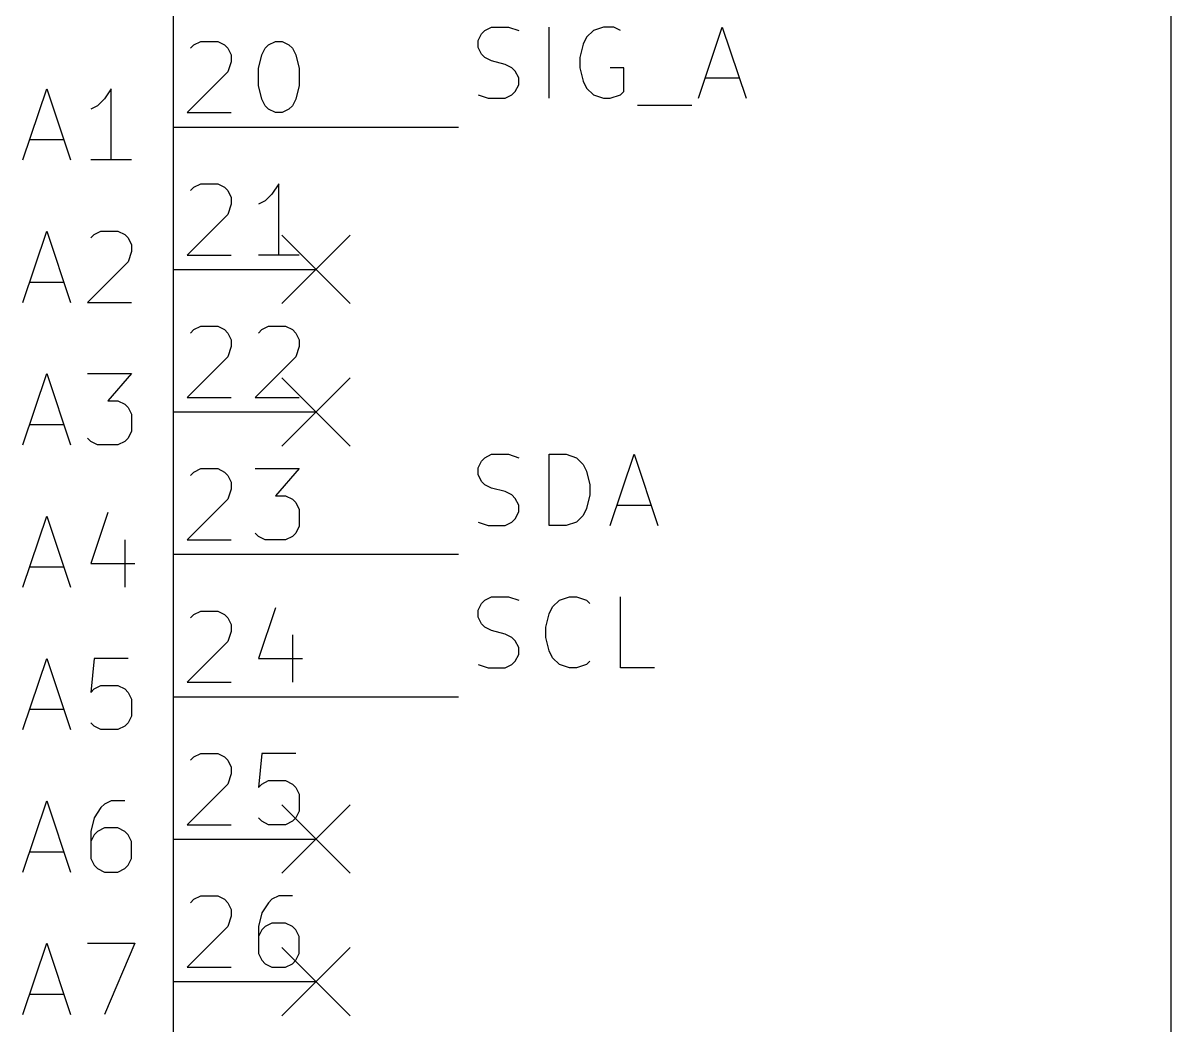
# Model space of a CAD drawing. Extents: x 0.4 to 11.3, y -7.9 to -0.4.
# Drawn here: x 5.844 to 6.65, y -4.931 to -4.227 of the extents above; entities that cross this region are included whole.
import ezdxf

# ---------------------------------------------------------------- set-up
doc = ezdxf.new("R2010")
doc.units = 0
doc.header["$MEASUREMENT"] = 0
for name, color, linetype in [('BLUE2', 5, 'CONTINUOUS'), ('BLUE3', 171, 'CONTINUOUS'), ('CYAN2', 4, 'CONTINUOUS'), ('GRAY1', 251, 'CONTINUOUS'), ('GREEN3', 91, 'CONTINUOUS'), ('LYELLOW', 51, 'CONTINUOUS'), ('RED2', 1, 'CONTINUOUS'), ('RED3', 11, 'CONTINUOUS')]:
    doc.layers.add(name, color=color, linetype=linetype)

msp = doc.modelspace()

# ---------------------------------------------------------------- linework, layer by layer
at = {"layer": 'BLUE2', "linetype": 'CONTINUOUS'}
for p, q in [((6.026, -4.376), (6.074, -4.424)), ((6.074, -4.376), (6.026, -4.424)), ((6.026, -4.476), (6.074, -4.524)), ((6.074, -4.476), (6.026, -4.524)), ((6.026, -4.776), (6.074, -4.824)), ((6.074, -4.776), (6.026, -4.824)), ((6.026, -4.876), (6.074, -4.924)), ((6.074, -4.876), (6.026, -4.924))]:
    msp.add_line(p, q, dxfattribs=at)
at = {"layer": 'BLUE3', "linetype": 'CONTINUOUS'}
msp.add_line((6.65, -5.55), (6.65, -2.65), dxfattribs=at)
at = {"layer": 'CYAN2', "linetype": 'CONTINUOUS'}
for p, q in [((5.84428, -4.32313), (5.86095, -4.27313)), ((5.84428, -4.32313), (5.86095, -4.27313)), ((5.86095, -4.27313), (5.87762, -4.32313)), ((5.86095, -4.27313), (5.87762, -4.32313)), ((5.90619, -4.27313), (5.90143, -4.28028)), ((5.90619, -4.27313), (5.90143, -4.28028)), ((5.90619, -4.32313), (5.90619, -4.27313)), ((5.90619, -4.32313), (5.90619, -4.27313)), ((5.89667, -4.28504), (5.89191, -4.28742)), ((5.89667, -4.28504), (5.89191, -4.28742)), ((5.90143, -4.28028), (5.89667, -4.28504)), ((5.90143, -4.28028), (5.89667, -4.28504)), ((5.84905, -4.30885), (5.87285, -4.30885)), ((5.84905, -4.30885), (5.87285, -4.30885)), ((5.92048, -4.32313), (5.89191, -4.32313)), ((5.92048, -4.32313), (5.89191, -4.32313)), ((5.84428, -4.42313), (5.86095, -4.37313)), ((5.84428, -4.42313), (5.86095, -4.37313)), ((5.86095, -4.37313), (5.87762, -4.42313)), ((5.86095, -4.37313), (5.87762, -4.42313)), ((5.89428, -4.37551), (5.89905, -4.37313)), ((5.89428, -4.37551), (5.89905, -4.37313)), ((5.89905, -4.37313), (5.91095, -4.37313)), ((5.89905, -4.37313), (5.91095, -4.37313)), ((5.91095, -4.37313), (5.91571, -4.37551)), ((5.91095, -4.37313), (5.91571, -4.37551)), ((5.89191, -4.37789), (5.89428, -4.37551)), ((5.89191, -4.37789), (5.89428, -4.37551)), ((5.91571, -4.37551), (5.91809, -4.37789)), ((5.91571, -4.37551), (5.91809, -4.37789)), ((5.91809, -4.37789), (5.92048, -4.38265)), ((5.91809, -4.37789), (5.92048, -4.38265)), ((5.92048, -4.38265), (5.92048, -4.38742)), ((5.92048, -4.38265), (5.92048, -4.38742)), ((5.92048, -4.38742), (5.91809, -4.39456)), ((5.92048, -4.38742), (5.91809, -4.39456)), ((5.91809, -4.39456), (5.88952, -4.42313)), ((5.91809, -4.39456), (5.88952, -4.42313)), ((5.84905, -4.40885), (5.87285, -4.40885)), ((5.84905, -4.40885), (5.87285, -4.40885)), ((5.88952, -4.42313), (5.92048, -4.42313)), ((5.88952, -4.42313), (5.92048, -4.42313)), ((5.84428, -4.52313), (5.86095, -4.47313)), ((5.84428, -4.52313), (5.86095, -4.47313)), ((5.86095, -4.47313), (5.87762, -4.52313)), ((5.86095, -4.47313), (5.87762, -4.52313)), ((5.88952, -4.47313), (5.92048, -4.47313)), ((5.88952, -4.47313), (5.92048, -4.47313)), ((5.92048, -4.47313), (5.90381, -4.49218)), ((5.92048, -4.47313), (5.90381, -4.49218)), ((5.90381, -4.49218), (5.91095, -4.49218)), ((5.90381, -4.49218), (5.91095, -4.49218)), ((5.91095, -4.49218), (5.91571, -4.49456)), ((5.91095, -4.49218), (5.91571, -4.49456)), ((5.91571, -4.49456), (5.91809, -4.49694)), ((5.91571, -4.49456), (5.91809, -4.49694)), ((5.91809, -4.49694), (5.92048, -4.5017)), ((5.91809, -4.49694), (5.92048, -4.5017)), ((5.92048, -4.5017), (5.92048, -4.51361)), ((5.92048, -4.5017), (5.92048, -4.51361)), ((5.84905, -4.50885), (5.87285, -4.50885)), ((5.84905, -4.50885), (5.87285, -4.50885)), ((5.89191, -4.52075), (5.88952, -4.51837)), ((5.89191, -4.52075), (5.88952, -4.51837)), ((5.91809, -4.51837), (5.91571, -4.52075)), ((5.91809, -4.51837), (5.91571, -4.52075)), ((5.92048, -4.51361), (5.91809, -4.51837)), ((5.92048, -4.51361), (5.91809, -4.51837)), ((5.89667, -4.52313), (5.89191, -4.52075)), ((5.89667, -4.52313), (5.89191, -4.52075)), ((5.91095, -4.52313), (5.89667, -4.52313)), ((5.91095, -4.52313), (5.89667, -4.52313)), ((5.91571, -4.52075), (5.91095, -4.52313)), ((5.91571, -4.52075), (5.91095, -4.52313)), ((5.84428, -4.62313), (5.86095, -4.57313)), ((5.84428, -4.62313), (5.86095, -4.57313)), ((5.86095, -4.57313), (5.87762, -4.62313)), ((5.86095, -4.57313), (5.87762, -4.62313)), ((5.90381, -4.57075), (5.89191, -4.60646)), ((5.90381, -4.57075), (5.89191, -4.60646)), ((5.91571, -4.5898), (5.91571, -4.62313)), ((5.91571, -4.5898), (5.91571, -4.62313)), ((5.89191, -4.60646), (5.92285, -4.60646)), ((5.89191, -4.60646), (5.92285, -4.60646)), ((5.84905, -4.60885), (5.87285, -4.60885)), ((5.84905, -4.60885), (5.87285, -4.60885)), ((5.84428, -4.72313), (5.86095, -4.67313)), ((5.84428, -4.72313), (5.86095, -4.67313)), ((5.86095, -4.67313), (5.87762, -4.72313)), ((5.86095, -4.67313), (5.87762, -4.72313)), ((5.89428, -4.67313), (5.89191, -4.69694)), ((5.89428, -4.67313), (5.89191, -4.69694)), ((5.91809, -4.67313), (5.89428, -4.67313)), ((5.91809, -4.67313), (5.89428, -4.67313)), ((5.89191, -4.69694), (5.89428, -4.69456)), ((5.89191, -4.69694), (5.89428, -4.69456)), ((5.89428, -4.69456), (5.89905, -4.69218)), ((5.89428, -4.69456), (5.89905, -4.69218)), ((5.89905, -4.69218), (5.91095, -4.69218)), ((5.89905, -4.69218), (5.91095, -4.69218)), ((5.91095, -4.69218), (5.91571, -4.69456)), ((5.91095, -4.69218), (5.91571, -4.69456)), ((5.91571, -4.69456), (5.91809, -4.69694)), ((5.91571, -4.69456), (5.91809, -4.69694)), ((5.91809, -4.69694), (5.92048, -4.7017)), ((5.91809, -4.69694), (5.92048, -4.7017)), ((5.92048, -4.7017), (5.92048, -4.71361)), ((5.92048, -4.7017), (5.92048, -4.71361)), ((5.84905, -4.70885), (5.87285, -4.70885)), ((5.84905, -4.70885), (5.87285, -4.70885)), ((5.89428, -4.72075), (5.89191, -4.71837)), ((5.89428, -4.72075), (5.89191, -4.71837)), ((5.89905, -4.72313), (5.89428, -4.72075)), ((5.89905, -4.72313), (5.89428, -4.72075)), ((5.91571, -4.72075), (5.91095, -4.72313)), ((5.91571, -4.72075), (5.91095, -4.72313)), ((5.91809, -4.71837), (5.91571, -4.72075)), ((5.91809, -4.71837), (5.91571, -4.72075)), ((5.92048, -4.71361), (5.91809, -4.71837)), ((5.92048, -4.71361), (5.91809, -4.71837)), ((5.91095, -4.72313), (5.89905, -4.72313)), ((5.91095, -4.72313), (5.89905, -4.72313)), ((5.84428, -4.82313), (5.86095, -4.77313)), ((5.84428, -4.82313), (5.86095, -4.77313)), ((5.86095, -4.77313), (5.87762, -4.82313)), ((5.86095, -4.77313), (5.87762, -4.82313)), ((5.89905, -4.77789), (5.89428, -4.78504)), ((5.89905, -4.77789), (5.89428, -4.78504)), ((5.90143, -4.77551), (5.89905, -4.77789)), ((5.90143, -4.77551), (5.89905, -4.77789)), ((5.90619, -4.77313), (5.90143, -4.77551)), ((5.90619, -4.77313), (5.90143, -4.77551)), ((5.91571, -4.77313), (5.90619, -4.77313)), ((5.91571, -4.77313), (5.90619, -4.77313)), ((5.89428, -4.78504), (5.89191, -4.79456)), ((5.89428, -4.78504), (5.89191, -4.79456)), ((5.90143, -4.79218), (5.89667, -4.79456)), ((5.90143, -4.79218), (5.89667, -4.79456)), ((5.91095, -4.79218), (5.90143, -4.79218)), ((5.91095, -4.79218), (5.90143, -4.79218)), ((5.91571, -4.79456), (5.91095, -4.79218)), ((5.91571, -4.79456), (5.91095, -4.79218)), ((5.89191, -4.79456), (5.89191, -4.81361)), ((5.89191, -4.79456), (5.89191, -4.81361)), ((5.89428, -4.79694), (5.89191, -4.8017)), ((5.89428, -4.79694), (5.89191, -4.8017)), ((5.89667, -4.79456), (5.89428, -4.79694)), ((5.89667, -4.79456), (5.89428, -4.79694)), ((5.91809, -4.79694), (5.91571, -4.79456)), ((5.91809, -4.79694), (5.91571, -4.79456)), ((5.92048, -4.8017), (5.91809, -4.79694)), ((5.92048, -4.8017), (5.91809, -4.79694)), ((5.92048, -4.81361), (5.92048, -4.8017)), ((5.92048, -4.81361), (5.92048, -4.8017)), ((5.84905, -4.80885), (5.87285, -4.80885)), ((5.84905, -4.80885), (5.87285, -4.80885)), ((5.89191, -4.81361), (5.89428, -4.81837)), ((5.89191, -4.81361), (5.89428, -4.81837)), ((5.91809, -4.81837), (5.92048, -4.81361)), ((5.91809, -4.81837), (5.92048, -4.81361)), ((5.89428, -4.81837), (5.89667, -4.82075)), ((5.89428, -4.81837), (5.89667, -4.82075)), ((5.89667, -4.82075), (5.90143, -4.82313)), ((5.89667, -4.82075), (5.90143, -4.82313)), ((5.90143, -4.82313), (5.91095, -4.82313)), ((5.90143, -4.82313), (5.91095, -4.82313)), ((5.91095, -4.82313), (5.91571, -4.82075)), ((5.91095, -4.82313), (5.91571, -4.82075)), ((5.91571, -4.82075), (5.91809, -4.81837)), ((5.91571, -4.82075), (5.91809, -4.81837)), ((5.84428, -4.92313), (5.86095, -4.87313)), ((5.84428, -4.92313), (5.86095, -4.87313)), ((5.86095, -4.87313), (5.87762, -4.92313)), ((5.86095, -4.87313), (5.87762, -4.92313)), ((5.88952, -4.87313), (5.92285, -4.87313)), ((5.88952, -4.87313), (5.92285, -4.87313)), ((5.92285, -4.87313), (5.90143, -4.92313)), ((5.92285, -4.87313), (5.90143, -4.92313)), ((5.84905, -4.90885), (5.87285, -4.90885)), ((5.84905, -4.90885), (5.87285, -4.90885))]:
    msp.add_line(p, q, dxfattribs=at)
at = {"layer": 'GRAY1', "linetype": 'CONTINUOUS'}
for p, q in [((6.16839, -4.23218), (6.17316, -4.2298)), ((6.17316, -4.2298), (6.18506, -4.2298)), ((6.18506, -4.2298), (6.1922, -4.23218)), ((6.21363, -4.2798), (6.21363, -4.2298)), ((6.25173, -4.2298), (6.24459, -4.23218)), ((6.25887, -4.2298), (6.25173, -4.2298)), ((6.26363, -4.23218), (6.25887, -4.2298)), ((6.31839, -4.2798), (6.33506, -4.2298)), ((6.33506, -4.2298), (6.35173, -4.2798)), ((6.16363, -4.23932), (6.16601, -4.23456)), ((6.16601, -4.23456), (6.16839, -4.23218)), ((6.23982, -4.23694), (6.23744, -4.2417)), ((6.24459, -4.23218), (6.23982, -4.23694)), ((6.16363, -4.24409), (6.16363, -4.23932)), ((6.16601, -4.24885), (6.16363, -4.24409)), ((6.23744, -4.2417), (6.23506, -4.25123)), ((6.16839, -4.25123), (6.16601, -4.24885)), ((6.17316, -4.25361), (6.16839, -4.25123)), ((6.18268, -4.25599), (6.17316, -4.25361)), ((6.23506, -4.25123), (6.23506, -4.25837)), ((6.18744, -4.25837), (6.18268, -4.25599)), ((6.18982, -4.26075), (6.18744, -4.25837)), ((6.1922, -4.26552), (6.18982, -4.26075)), ((6.23506, -4.25837), (6.23744, -4.26789)), ((6.26601, -4.25837), (6.25649, -4.25837)), ((6.26601, -4.27504), (6.26601, -4.25837)), ((6.18982, -4.27504), (6.1922, -4.27028)), ((6.1922, -4.27028), (6.1922, -4.26552)), ((6.23744, -4.26789), (6.23982, -4.27266)), ((6.32316, -4.26552), (6.34696, -4.26552)), ((6.16363, -4.27742), (6.17078, -4.2798)), ((6.18268, -4.2798), (6.18744, -4.27742)), ((6.18744, -4.27742), (6.18982, -4.27504)), ((6.23982, -4.27266), (6.24459, -4.27742)), ((6.24459, -4.27742), (6.25173, -4.2798)), ((6.25649, -4.2798), (6.26363, -4.27742)), ((6.26363, -4.27742), (6.26601, -4.27504)), ((6.17078, -4.2798), (6.18268, -4.2798)), ((6.25173, -4.2798), (6.25649, -4.2798)), ((6.27554, -4.28456), (6.31363, -4.28456)), ((6.16363, -4.53932), (6.16601, -4.53456)), ((6.16601, -4.53456), (6.16839, -4.53218)), ((6.16839, -4.53218), (6.17316, -4.5298)), ((6.17316, -4.5298), (6.18506, -4.5298)), ((6.18506, -4.5298), (6.1922, -4.53218)), ((6.21363, -4.5798), (6.21363, -4.5298)), ((6.21363, -4.5298), (6.22554, -4.5298)), ((6.22554, -4.5298), (6.23268, -4.53218)), ((6.23268, -4.53218), (6.23744, -4.53694)), ((6.25649, -4.5798), (6.27315, -4.5298)), ((6.27315, -4.5298), (6.28982, -4.5798)), ((6.16363, -4.54409), (6.16363, -4.53932)), ((6.16601, -4.54885), (6.16363, -4.54409)), ((6.23744, -4.53694), (6.23982, -4.5417)), ((6.23982, -4.5417), (6.2422, -4.55123)), ((6.16839, -4.55123), (6.16601, -4.54885)), ((6.17316, -4.55361), (6.16839, -4.55123)), ((6.2422, -4.55123), (6.2422, -4.55837)), ((6.18268, -4.55599), (6.17316, -4.55361)), ((6.18744, -4.55837), (6.18268, -4.55599)), ((6.18982, -4.56075), (6.18744, -4.55837)), ((6.2422, -4.55837), (6.23982, -4.56789)), ((6.1922, -4.56552), (6.18982, -4.56075)), ((6.1922, -4.57028), (6.1922, -4.56552)), ((6.23982, -4.56789), (6.23744, -4.57266)), ((6.26125, -4.56552), (6.28506, -4.56552)), ((6.18744, -4.57742), (6.18982, -4.57504)), ((6.18982, -4.57504), (6.1922, -4.57028)), ((6.23744, -4.57266), (6.23268, -4.57742)), ((6.16363, -4.57742), (6.17078, -4.5798)), ((6.17078, -4.5798), (6.18268, -4.5798)), ((6.18268, -4.5798), (6.18744, -4.57742)), ((6.22554, -4.5798), (6.21363, -4.5798)), ((6.23268, -4.57742), (6.22554, -4.5798)), ((6.16601, -4.63456), (6.16839, -4.63218)), ((6.16839, -4.63218), (6.17316, -4.6298)), ((6.17316, -4.6298), (6.18506, -4.6298)), ((6.18506, -4.6298), (6.1922, -4.63218)), ((6.21601, -4.63694), (6.22078, -4.63218)), ((6.22078, -4.63218), (6.22792, -4.6298)), ((6.22792, -4.6298), (6.23268, -4.6298)), ((6.23268, -4.6298), (6.23982, -4.63218)), ((6.23982, -4.63218), (6.2422, -4.63456)), ((6.26363, -4.6798), (6.26363, -4.6298)), ((6.16363, -4.63932), (6.16601, -4.63456)), ((6.16363, -4.64409), (6.16363, -4.63932)), ((6.21363, -4.6417), (6.21601, -4.63694)), ((6.16601, -4.64885), (6.16363, -4.64409)), ((6.16839, -4.65123), (6.16601, -4.64885)), ((6.21125, -4.65123), (6.21363, -4.6417)), ((6.17316, -4.65361), (6.16839, -4.65123)), ((6.18268, -4.65599), (6.17316, -4.65361)), ((6.18744, -4.65837), (6.18268, -4.65599)), ((6.21125, -4.65837), (6.21125, -4.65123)), ((6.18982, -4.66075), (6.18744, -4.65837)), ((6.1922, -4.66552), (6.18982, -4.66075)), ((6.21363, -4.66789), (6.21125, -4.65837)), ((6.18982, -4.67504), (6.1922, -4.67028)), ((6.1922, -4.67028), (6.1922, -4.66552)), ((6.21601, -4.67266), (6.21363, -4.66789)), ((6.22078, -4.67742), (6.21601, -4.67266)), ((6.16363, -4.67742), (6.17078, -4.6798)), ((6.17078, -4.6798), (6.18268, -4.6798)), ((6.18268, -4.6798), (6.18744, -4.67742)), ((6.18744, -4.67742), (6.18982, -4.67504)), ((6.22792, -4.6798), (6.22078, -4.67742)), ((6.23268, -4.6798), (6.22792, -4.6798)), ((6.23982, -4.67742), (6.23268, -4.6798)), ((6.2422, -4.67504), (6.23982, -4.67742)), ((6.28744, -4.6798), (6.26363, -4.6798))]:
    msp.add_line(p, q, dxfattribs=at)
at = {"layer": 'GREEN3', "linetype": 'CONTINUOUS'}
for p, q in [((6.05, -4.3), (6.15, -4.3)), ((6.05, -4.6), (6.15, -4.6)), ((6.05, -4.7), (6.15, -4.7))]:
    msp.add_line(p, q, dxfattribs=at)
at = {"layer": 'LYELLOW', "linetype": 'CONTINUOUS'}
msp.add_line((5.95, -5.1), (5.95, -3.3), dxfattribs=at)
at = {"layer": 'RED2', "linetype": 'CONTINUOUS'}
for p, q in [((5.95, -5.1), (5.95, -3.3)), ((5.95, -4.3), (6.05, -4.3)), ((5.95, -4.3), (6.05, -4.3)), ((5.95, -4.4), (6.05, -4.4)), ((5.95, -4.4), (6.05, -4.4)), ((5.95, -4.5), (6.05, -4.5)), ((5.95, -4.5), (6.05, -4.5)), ((5.95, -4.6), (6.05, -4.6)), ((5.95, -4.6), (6.05, -4.6)), ((5.95, -4.7), (6.05, -4.7)), ((5.95, -4.7), (6.05, -4.7)), ((5.95, -4.8), (6.05, -4.8)), ((5.95, -4.8), (6.05, -4.8)), ((5.95, -4.9), (6.05, -4.9)), ((5.95, -4.9), (6.05, -4.9))]:
    msp.add_line(p, q, dxfattribs=at)
at = {"layer": 'RED3', "linetype": 'CONTINUOUS'}
for p, q in [((5.96191, -4.24464), (5.96428, -4.24226)), ((5.96191, -4.24464), (5.96428, -4.24226)), ((5.96428, -4.24226), (5.96905, -4.23988)), ((5.96428, -4.24226), (5.96905, -4.23988)), ((5.96905, -4.23988), (5.98095, -4.23988)), ((5.96905, -4.23988), (5.98095, -4.23988)), ((5.98095, -4.23988), (5.98571, -4.24226)), ((5.98095, -4.23988), (5.98571, -4.24226)), ((5.98571, -4.24226), (5.98809, -4.24464)), ((5.98571, -4.24226), (5.98809, -4.24464)), ((5.98809, -4.24464), (5.99048, -4.2494)), ((5.98809, -4.24464), (5.99048, -4.2494)), ((6.0119, -4.2494), (6.01428, -4.24464)), ((6.0119, -4.2494), (6.01428, -4.24464)), ((6.01428, -4.24464), (6.01667, -4.24226)), ((6.01428, -4.24464), (6.01667, -4.24226)), ((6.01667, -4.24226), (6.02143, -4.23988)), ((6.01667, -4.24226), (6.02143, -4.23988)), ((6.02143, -4.23988), (6.02619, -4.23988)), ((6.02143, -4.23988), (6.02619, -4.23988)), ((6.02619, -4.23988), (6.03095, -4.24226)), ((6.02619, -4.23988), (6.03095, -4.24226)), ((6.03095, -4.24226), (6.03333, -4.24464)), ((6.03095, -4.24226), (6.03333, -4.24464)), ((6.03333, -4.24464), (6.03571, -4.2494)), ((6.03333, -4.24464), (6.03571, -4.2494)), ((5.99048, -4.25417), (5.98809, -4.26131)), ((5.99048, -4.25417), (5.98809, -4.26131)), ((5.99048, -4.2494), (5.99048, -4.25417)), ((5.99048, -4.2494), (5.99048, -4.25417)), ((6.00952, -4.25893), (6.0119, -4.2494)), ((6.00952, -4.25893), (6.0119, -4.2494)), ((6.03571, -4.2494), (6.03809, -4.25893)), ((6.03571, -4.2494), (6.03809, -4.25893)), ((5.98809, -4.26131), (5.95952, -4.28988)), ((5.98809, -4.26131), (5.95952, -4.28988)), ((6.00952, -4.27083), (6.00952, -4.25893)), ((6.00952, -4.27083), (6.00952, -4.25893)), ((6.03809, -4.25893), (6.03809, -4.27083)), ((6.03809, -4.25893), (6.03809, -4.27083)), ((6.0119, -4.28035), (6.00952, -4.27083)), ((6.0119, -4.28035), (6.00952, -4.27083)), ((6.03809, -4.27083), (6.03571, -4.28035)), ((6.03809, -4.27083), (6.03571, -4.28035)), ((6.01428, -4.28512), (6.0119, -4.28035)), ((6.01428, -4.28512), (6.0119, -4.28035)), ((6.01667, -4.2875), (6.01428, -4.28512)), ((6.01667, -4.2875), (6.01428, -4.28512)), ((6.03333, -4.28512), (6.03095, -4.2875)), ((6.03333, -4.28512), (6.03095, -4.2875)), ((6.03571, -4.28035), (6.03333, -4.28512)), ((6.03571, -4.28035), (6.03333, -4.28512)), ((5.95952, -4.28988), (5.99048, -4.28988)), ((5.95952, -4.28988), (5.99048, -4.28988)), ((6.02143, -4.28988), (6.01667, -4.2875)), ((6.02143, -4.28988), (6.01667, -4.2875)), ((6.02619, -4.28988), (6.02143, -4.28988)), ((6.02619, -4.28988), (6.02143, -4.28988)), ((6.03095, -4.2875), (6.02619, -4.28988)), ((6.03095, -4.2875), (6.02619, -4.28988)), ((5.96191, -4.34464), (5.96428, -4.34226)), ((5.96191, -4.34464), (5.96428, -4.34226)), ((5.96428, -4.34226), (5.96905, -4.33988)), ((5.96428, -4.34226), (5.96905, -4.33988)), ((5.96905, -4.33988), (5.98095, -4.33988)), ((5.96905, -4.33988), (5.98095, -4.33988)), ((5.98095, -4.33988), (5.98571, -4.34226)), ((5.98095, -4.33988), (5.98571, -4.34226)), ((5.98571, -4.34226), (5.98809, -4.34464)), ((5.98571, -4.34226), (5.98809, -4.34464)), ((6.02381, -4.33988), (6.01905, -4.34702)), ((6.02381, -4.33988), (6.01905, -4.34702)), ((6.02381, -4.38988), (6.02381, -4.33988)), ((6.02381, -4.38988), (6.02381, -4.33988)), ((5.98809, -4.34464), (5.99048, -4.3494)), ((5.98809, -4.34464), (5.99048, -4.3494)), ((5.99048, -4.3494), (5.99048, -4.35417)), ((5.99048, -4.3494), (5.99048, -4.35417)), ((6.01905, -4.34702), (6.01428, -4.35178)), ((6.01905, -4.34702), (6.01428, -4.35178)), ((5.99048, -4.35417), (5.98809, -4.36131)), ((5.99048, -4.35417), (5.98809, -4.36131)), ((6.01428, -4.35178), (6.00952, -4.35417)), ((6.01428, -4.35178), (6.00952, -4.35417)), ((5.98809, -4.36131), (5.95952, -4.38988)), ((5.98809, -4.36131), (5.95952, -4.38988)), ((5.95952, -4.38988), (5.99048, -4.38988)), ((5.95952, -4.38988), (5.99048, -4.38988)), ((6.03809, -4.38988), (6.00952, -4.38988)), ((6.03809, -4.38988), (6.00952, -4.38988)), ((5.96191, -4.44464), (5.96428, -4.44226)), ((5.96191, -4.44464), (5.96428, -4.44226)), ((5.96428, -4.44226), (5.96905, -4.43988)), ((5.96428, -4.44226), (5.96905, -4.43988)), ((5.96905, -4.43988), (5.98095, -4.43988)), ((5.96905, -4.43988), (5.98095, -4.43988)), ((5.98095, -4.43988), (5.98571, -4.44226)), ((5.98095, -4.43988), (5.98571, -4.44226)), ((5.98571, -4.44226), (5.98809, -4.44464)), ((5.98571, -4.44226), (5.98809, -4.44464)), ((5.98809, -4.44464), (5.99048, -4.4494)), ((5.98809, -4.44464), (5.99048, -4.4494)), ((6.00952, -4.44464), (6.0119, -4.44226)), ((6.00952, -4.44464), (6.0119, -4.44226)), ((6.0119, -4.44226), (6.01667, -4.43988)), ((6.0119, -4.44226), (6.01667, -4.43988)), ((6.01667, -4.43988), (6.02857, -4.43988)), ((6.01667, -4.43988), (6.02857, -4.43988)), ((6.02857, -4.43988), (6.03333, -4.44226)), ((6.02857, -4.43988), (6.03333, -4.44226)), ((6.03333, -4.44226), (6.03571, -4.44464)), ((6.03333, -4.44226), (6.03571, -4.44464)), ((6.03571, -4.44464), (6.03809, -4.4494)), ((6.03571, -4.44464), (6.03809, -4.4494)), ((5.99048, -4.45417), (5.98809, -4.46131)), ((5.99048, -4.45417), (5.98809, -4.46131)), ((5.99048, -4.4494), (5.99048, -4.45417)), ((5.99048, -4.4494), (5.99048, -4.45417)), ((6.03809, -4.45417), (6.03571, -4.46131)), ((6.03809, -4.45417), (6.03571, -4.46131)), ((6.03809, -4.4494), (6.03809, -4.45417)), ((6.03809, -4.4494), (6.03809, -4.45417)), ((5.98809, -4.46131), (5.95952, -4.48988)), ((5.98809, -4.46131), (5.95952, -4.48988)), ((6.03571, -4.46131), (6.00714, -4.48988)), ((6.03571, -4.46131), (6.00714, -4.48988)), ((5.95952, -4.48988), (5.99048, -4.48988)), ((5.95952, -4.48988), (5.99048, -4.48988)), ((6.00714, -4.48988), (6.03809, -4.48988)), ((6.00714, -4.48988), (6.03809, -4.48988)), ((5.96191, -4.54464), (5.96428, -4.54226)), ((5.96191, -4.54464), (5.96428, -4.54226)), ((5.96428, -4.54226), (5.96905, -4.53988)), ((5.96428, -4.54226), (5.96905, -4.53988)), ((5.96905, -4.53988), (5.98095, -4.53988)), ((5.96905, -4.53988), (5.98095, -4.53988)), ((5.98095, -4.53988), (5.98571, -4.54226)), ((5.98095, -4.53988), (5.98571, -4.54226)), ((5.98571, -4.54226), (5.98809, -4.54464)), ((5.98571, -4.54226), (5.98809, -4.54464)), ((6.00714, -4.53988), (6.03809, -4.53988)), ((6.00714, -4.53988), (6.03809, -4.53988)), ((6.03809, -4.53988), (6.02143, -4.55893)), ((6.03809, -4.53988), (6.02143, -4.55893)), ((5.98809, -4.54464), (5.99048, -4.5494)), ((5.98809, -4.54464), (5.99048, -4.5494)), ((5.99048, -4.5494), (5.99048, -4.55417)), ((5.99048, -4.5494), (5.99048, -4.55417)), ((5.99048, -4.55417), (5.98809, -4.56131)), ((5.99048, -4.55417), (5.98809, -4.56131)), ((6.02143, -4.55893), (6.02857, -4.55893)), ((6.02143, -4.55893), (6.02857, -4.55893)), ((6.02857, -4.55893), (6.03333, -4.56131)), ((6.02857, -4.55893), (6.03333, -4.56131)), ((5.98809, -4.56131), (5.95952, -4.58988)), ((5.98809, -4.56131), (5.95952, -4.58988)), ((6.03333, -4.56131), (6.03571, -4.56369)), ((6.03333, -4.56131), (6.03571, -4.56369)), ((6.03571, -4.56369), (6.03809, -4.56845)), ((6.03571, -4.56369), (6.03809, -4.56845)), ((6.03809, -4.56845), (6.03809, -4.58035)), ((6.03809, -4.56845), (6.03809, -4.58035)), ((6.03809, -4.58035), (6.03571, -4.58512)), ((6.03809, -4.58035), (6.03571, -4.58512)), ((5.95952, -4.58988), (5.99048, -4.58988)), ((5.95952, -4.58988), (5.99048, -4.58988)), ((6.00952, -4.5875), (6.00714, -4.58512)), ((6.00952, -4.5875), (6.00714, -4.58512)), ((6.01428, -4.58988), (6.00952, -4.5875)), ((6.01428, -4.58988), (6.00952, -4.5875)), ((6.02857, -4.58988), (6.01428, -4.58988)), ((6.02857, -4.58988), (6.01428, -4.58988)), ((6.03333, -4.5875), (6.02857, -4.58988)), ((6.03333, -4.5875), (6.02857, -4.58988)), ((6.03571, -4.58512), (6.03333, -4.5875)), ((6.03571, -4.58512), (6.03333, -4.5875)), ((5.96428, -4.64226), (5.96905, -4.63988)), ((5.96428, -4.64226), (5.96905, -4.63988)), ((5.96905, -4.63988), (5.98095, -4.63988)), ((5.96905, -4.63988), (5.98095, -4.63988)), ((5.98095, -4.63988), (5.98571, -4.64226)), ((5.98095, -4.63988), (5.98571, -4.64226)), ((6.02143, -4.6375), (6.00952, -4.67321)), ((6.02143, -4.6375), (6.00952, -4.67321)), ((5.96191, -4.64464), (5.96428, -4.64226)), ((5.96191, -4.64464), (5.96428, -4.64226)), ((5.98571, -4.64226), (5.98809, -4.64464)), ((5.98571, -4.64226), (5.98809, -4.64464)), ((5.98809, -4.64464), (5.99048, -4.6494)), ((5.98809, -4.64464), (5.99048, -4.6494)), ((5.99048, -4.65417), (5.98809, -4.66131)), ((5.99048, -4.65417), (5.98809, -4.66131)), ((5.99048, -4.6494), (5.99048, -4.65417)), ((5.99048, -4.6494), (5.99048, -4.65417)), ((6.03333, -4.65655), (6.03333, -4.68988)), ((6.03333, -4.65655), (6.03333, -4.68988)), ((5.98809, -4.66131), (5.95952, -4.68988)), ((5.98809, -4.66131), (5.95952, -4.68988)), ((6.00952, -4.67321), (6.04047, -4.67321)), ((6.00952, -4.67321), (6.04047, -4.67321)), ((5.95952, -4.68988), (5.99048, -4.68988)), ((5.95952, -4.68988), (5.99048, -4.68988)), ((5.96191, -4.74464), (5.96428, -4.74226)), ((5.96191, -4.74464), (5.96428, -4.74226)), ((5.96428, -4.74226), (5.96905, -4.73988)), ((5.96428, -4.74226), (5.96905, -4.73988)), ((5.96905, -4.73988), (5.98095, -4.73988)), ((5.96905, -4.73988), (5.98095, -4.73988)), ((5.98095, -4.73988), (5.98571, -4.74226)), ((5.98095, -4.73988), (5.98571, -4.74226)), ((5.98571, -4.74226), (5.98809, -4.74464)), ((5.98571, -4.74226), (5.98809, -4.74464)), ((5.98809, -4.74464), (5.99048, -4.7494)), ((5.98809, -4.74464), (5.99048, -4.7494)), ((6.0119, -4.73988), (6.00952, -4.76369)), ((6.0119, -4.73988), (6.00952, -4.76369)), ((6.03571, -4.73988), (6.0119, -4.73988)), ((6.03571, -4.73988), (6.0119, -4.73988)), ((5.99048, -4.7494), (5.99048, -4.75417)), ((5.99048, -4.7494), (5.99048, -4.75417)), ((5.98809, -4.76131), (5.95952, -4.78988)), ((5.98809, -4.76131), (5.95952, -4.78988)), ((5.99048, -4.75417), (5.98809, -4.76131)), ((5.99048, -4.75417), (5.98809, -4.76131)), ((6.00952, -4.76369), (6.0119, -4.76131)), ((6.00952, -4.76369), (6.0119, -4.76131)), ((6.0119, -4.76131), (6.01667, -4.75893)), ((6.0119, -4.76131), (6.01667, -4.75893)), ((6.01667, -4.75893), (6.02857, -4.75893)), ((6.01667, -4.75893), (6.02857, -4.75893)), ((6.02857, -4.75893), (6.03333, -4.76131)), ((6.02857, -4.75893), (6.03333, -4.76131)), ((6.03333, -4.76131), (6.03571, -4.76369)), ((6.03333, -4.76131), (6.03571, -4.76369)), ((6.03571, -4.76369), (6.03809, -4.76845)), ((6.03571, -4.76369), (6.03809, -4.76845)), ((6.03809, -4.76845), (6.03809, -4.78035)), ((6.03809, -4.76845), (6.03809, -4.78035)), ((6.0119, -4.7875), (6.00952, -4.78512)), ((6.0119, -4.7875), (6.00952, -4.78512)), ((6.03571, -4.78512), (6.03333, -4.7875)), ((6.03571, -4.78512), (6.03333, -4.7875)), ((6.03809, -4.78035), (6.03571, -4.78512)), ((6.03809, -4.78035), (6.03571, -4.78512)), ((5.95952, -4.78988), (5.99048, -4.78988)), ((5.95952, -4.78988), (5.99048, -4.78988)), ((6.01667, -4.78988), (6.0119, -4.7875)), ((6.01667, -4.78988), (6.0119, -4.7875)), ((6.02857, -4.78988), (6.01667, -4.78988)), ((6.02857, -4.78988), (6.01667, -4.78988)), ((6.03333, -4.7875), (6.02857, -4.78988)), ((6.03333, -4.7875), (6.02857, -4.78988)), ((5.96191, -4.84464), (5.96428, -4.84226)), ((5.96191, -4.84464), (5.96428, -4.84226)), ((5.96428, -4.84226), (5.96905, -4.83988)), ((5.96428, -4.84226), (5.96905, -4.83988)), ((5.96905, -4.83988), (5.98095, -4.83988)), ((5.96905, -4.83988), (5.98095, -4.83988)), ((5.98095, -4.83988), (5.98571, -4.84226)), ((5.98095, -4.83988), (5.98571, -4.84226)), ((5.98571, -4.84226), (5.98809, -4.84464)), ((5.98571, -4.84226), (5.98809, -4.84464)), ((6.01905, -4.84226), (6.01667, -4.84464)), ((6.01905, -4.84226), (6.01667, -4.84464)), ((6.02381, -4.83988), (6.01905, -4.84226)), ((6.02381, -4.83988), (6.01905, -4.84226)), ((6.03333, -4.83988), (6.02381, -4.83988)), ((6.03333, -4.83988), (6.02381, -4.83988)), ((5.98809, -4.84464), (5.99048, -4.8494)), ((5.98809, -4.84464), (5.99048, -4.8494)), ((5.99048, -4.8494), (5.99048, -4.85417)), ((5.99048, -4.8494), (5.99048, -4.85417)), ((6.01667, -4.84464), (6.0119, -4.85178)), ((6.01667, -4.84464), (6.0119, -4.85178)), ((5.99048, -4.85417), (5.98809, -4.86131)), ((5.99048, -4.85417), (5.98809, -4.86131)), ((6.0119, -4.85178), (6.00952, -4.86131)), ((6.0119, -4.85178), (6.00952, -4.86131)), ((5.98809, -4.86131), (5.95952, -4.88988)), ((5.98809, -4.86131), (5.95952, -4.88988)), ((6.00952, -4.86131), (6.00952, -4.88035)), ((6.00952, -4.86131), (6.00952, -4.88035)), ((6.0119, -4.86369), (6.00952, -4.86845)), ((6.0119, -4.86369), (6.00952, -4.86845)), ((6.01428, -4.86131), (6.0119, -4.86369)), ((6.01428, -4.86131), (6.0119, -4.86369)), ((6.01905, -4.85893), (6.01428, -4.86131)), ((6.01905, -4.85893), (6.01428, -4.86131)), ((6.02857, -4.85893), (6.01905, -4.85893)), ((6.02857, -4.85893), (6.01905, -4.85893)), ((6.03333, -4.86131), (6.02857, -4.85893)), ((6.03333, -4.86131), (6.02857, -4.85893)), ((6.03571, -4.86369), (6.03333, -4.86131)), ((6.03571, -4.86369), (6.03333, -4.86131)), ((6.03809, -4.86845), (6.03571, -4.86369)), ((6.03809, -4.86845), (6.03571, -4.86369)), ((6.03809, -4.88035), (6.03809, -4.86845)), ((6.03809, -4.88035), (6.03809, -4.86845)), ((6.00952, -4.88035), (6.0119, -4.88512)), ((6.00952, -4.88035), (6.0119, -4.88512)), ((6.03571, -4.88512), (6.03809, -4.88035)), ((6.03571, -4.88512), (6.03809, -4.88035)), ((5.95952, -4.88988), (5.99048, -4.88988)), ((5.95952, -4.88988), (5.99048, -4.88988)), ((6.0119, -4.88512), (6.01428, -4.8875)), ((6.0119, -4.88512), (6.01428, -4.8875)), ((6.01428, -4.8875), (6.01905, -4.88988)), ((6.01428, -4.8875), (6.01905, -4.88988)), ((6.01905, -4.88988), (6.02857, -4.88988)), ((6.01905, -4.88988), (6.02857, -4.88988)), ((6.02857, -4.88988), (6.03333, -4.8875)), ((6.02857, -4.88988), (6.03333, -4.8875)), ((6.03333, -4.8875), (6.03571, -4.88512)), ((6.03333, -4.8875), (6.03571, -4.88512))]:
    msp.add_line(p, q, dxfattribs=at)

doc.saveas('drawing.dxf')
